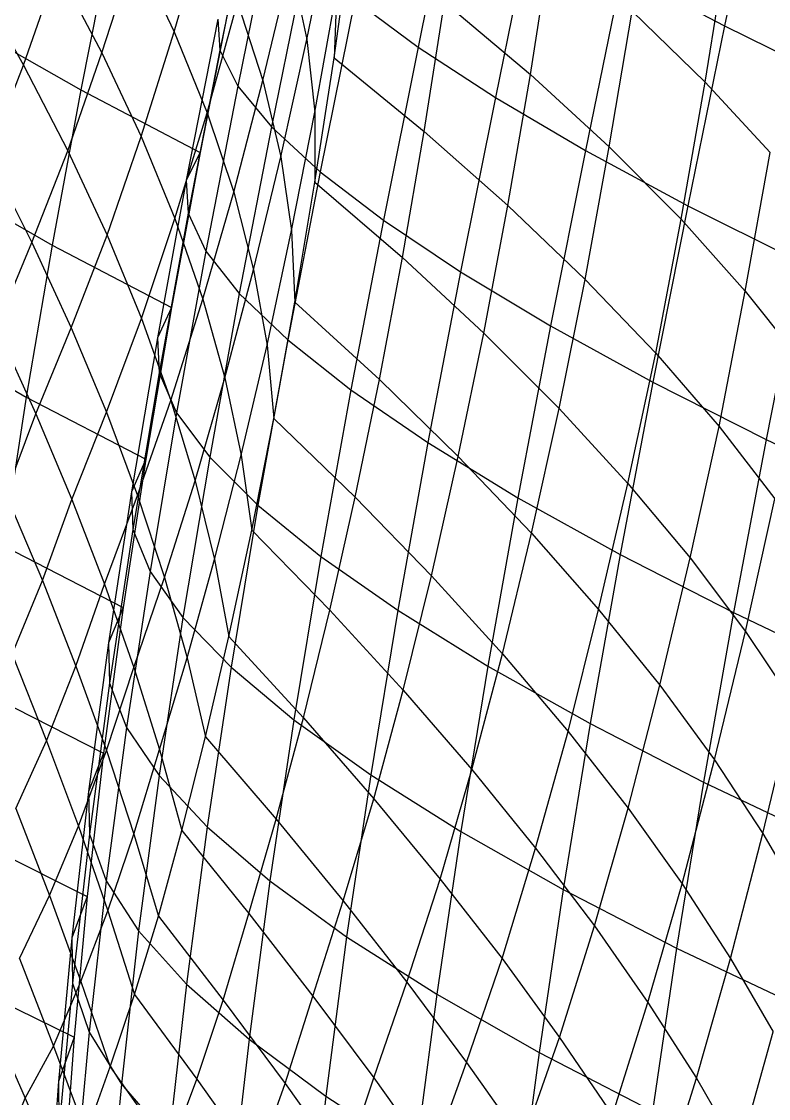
# Model space of a CAD drawing. Extents: x -429 to 429, y -1 to 209.
# Drawn here: x -412.47 to -404.63, y 108.43 to 119.74 of the extents above; entities that cross this region are included whole.
import ezdxf

# ---------------------------------------------------------------- set-up
doc = ezdxf.new("R2010")
doc.units = 0

msp = doc.modelspace()

# ---------------------------------------------------------------- linework, layer by layer
at = {"layer": 'default', "color": 5, "linetype": 'CONTINUOUS'}
for p, q in [((-404.688, 121.603, 181.742), (-405.088, 119.691, 181.628)), ((-407.924, 121.317, 185.339), (-408.306, 119.468, 185.242)), ((-410.029, 121.189, 191.402), (-410.386, 119.437, 191.323)), ((-409.838, 120.828, 189.782), (-410.197, 119.059, 189.701)), ((-407.112, 120.802, 183.99), (-407.494, 118.939, 183.891)), ((-411.518, 120.686, 195.36), (-411.847, 119.019, 195.301)), ((-409.484, 120.417, 188.204), (-409.845, 118.631, 188.12)), ((-406.162, 120.258, 182.749), (-406.546, 118.382, 182.647)), ((-406.162, 120.258, 182.749), (-405.088, 119.691, 181.628)), ((-410.268, 120.034, 194.62), (-410.595, 118.363, 194.559)), ((-410.268, 120.034, 194.62), (-410.595, 118.363, 194.559)), ((-408.971, 119.963, 186.685), (-409.334, 118.161, 186.599)), ((-408.971, 119.963, 186.685), (-408.306, 119.468, 185.242)), ((-410.409, 119.763, 192.969), (-410.74, 118.071, 192.904)), ((-410.409, 119.763, 192.969), (-410.386, 119.437, 191.323)), ((-413.003, 119.678, 196.182), (-411.847, 119.019, 195.301)), ((-405.088, 119.691, 181.628), (-405.472, 117.803, 181.524)), ((-405.088, 119.691, 181.628), (-403.9, 119.107, 180.641)), ((-410.386, 119.437, 191.323), (-410.719, 117.724, 191.255)), ((-410.386, 119.437, 191.323), (-410.197, 119.059, 189.701)), ((-408.306, 119.468, 185.242), (-408.67, 117.652, 185.153)), ((-408.306, 119.468, 185.242), (-407.494, 118.939, 183.891)), ((-411.847, 119.019, 195.301), (-412.148, 117.389, 195.254)), ((-411.847, 119.019, 195.301), (-410.595, 118.363, 194.559)), ((-410.197, 119.059, 189.701), (-410.533, 117.326, 189.63)), ((-410.197, 119.059, 189.701), (-409.845, 118.631, 188.12)), ((-407.494, 118.939, 183.891), (-407.86, 117.11, 183.8)), ((-407.494, 118.939, 183.891), (-406.546, 118.382, 182.647)), ((-409.845, 118.631, 188.12), (-410.183, 116.881, 188.047)), ((-409.845, 118.631, 188.12), (-409.334, 118.161, 186.599)), ((-410.595, 118.363, 194.559), (-410.895, 116.734, 194.51)), ((-410.595, 118.363, 194.559), (-410.895, 116.734, 194.51)), ((-410.595, 118.363, 194.559), (-410.74, 118.071, 192.904)), ((-406.546, 118.382, 182.647), (-406.913, 116.541, 182.553)), ((-406.546, 118.382, 182.647), (-405.472, 117.803, 181.524)), ((-410.74, 118.071, 192.904), (-411.043, 116.418, 192.851)), ((-410.74, 118.071, 192.904), (-410.719, 117.724, 191.255)), ((-409.334, 118.161, 186.599), (-409.674, 116.394, 186.523)), ((-409.334, 118.161, 186.599), (-408.67, 117.652, 185.153)), ((-413.306, 118.051, 196.137), (-412.148, 117.389, 195.254)), ((-410.719, 117.724, 191.255), (-411.025, 116.048, 191.2)), ((-410.719, 117.724, 191.255), (-410.533, 117.326, 189.63)), ((-405.472, 117.803, 181.524), (-405.839, 115.952, 181.428)), ((-405.472, 117.803, 181.524), (-404.284, 117.209, 180.534)), ((-408.67, 117.652, 185.153), (-409.012, 115.87, 185.076)), ((-408.67, 117.652, 185.153), (-407.86, 117.11, 183.8)), ((-412.148, 117.389, 195.254), (-412.42, 115.795, 195.221)), ((-412.148, 117.389, 195.254), (-410.895, 116.734, 194.51)), ((-410.533, 117.326, 189.63), (-410.841, 115.628, 189.572)), ((-410.533, 117.326, 189.63), (-410.183, 116.881, 188.047)), ((-404.284, 117.209, 180.534), (-404.651, 115.349, 180.436)), ((-407.86, 117.11, 183.8), (-408.203, 115.316, 183.72)), ((-407.86, 117.11, 183.8), (-406.913, 116.541, 182.553)), ((-410.183, 116.881, 188.047), (-410.494, 115.164, 187.987)), ((-410.183, 116.881, 188.047), (-409.674, 116.394, 186.523)), ((-410.895, 116.734, 194.51), (-411.165, 115.143, 194.475)), ((-410.895, 116.734, 194.51), (-411.165, 115.143, 194.475)), ((-410.895, 116.734, 194.51), (-411.043, 116.418, 192.851)), ((-406.913, 116.541, 182.553), (-407.256, 114.737, 182.472)), ((-406.913, 116.541, 182.553), (-405.839, 115.952, 181.428)), ((-413.579, 116.457, 196.106), (-412.42, 115.795, 195.221)), ((-411.043, 116.418, 192.851), (-411.316, 114.799, 192.814)), ((-411.043, 116.418, 192.851), (-411.025, 116.048, 191.2)), ((-409.674, 116.394, 186.523), (-409.987, 114.66, 186.461)), ((-409.674, 116.394, 186.523), (-409.012, 115.87, 185.076)), ((-411.025, 116.048, 191.2), (-411.301, 114.404, 191.159)), ((-411.025, 116.048, 191.2), (-410.841, 115.628, 189.572)), ((-405.839, 115.952, 181.428), (-406.182, 114.14, 181.345)), ((-405.839, 115.952, 181.428), (-404.651, 115.349, 180.436)), ((-412.42, 115.795, 195.221), (-412.661, 114.231, 195.203)), ((-412.42, 115.795, 195.221), (-411.165, 115.143, 194.475)), ((-409.012, 115.87, 185.076), (-409.326, 114.122, 185.012)), ((-409.012, 115.87, 185.076), (-408.203, 115.316, 183.72)), ((-410.841, 115.628, 189.572), (-411.12, 113.962, 189.53)), ((-410.841, 115.628, 189.572), (-410.494, 115.164, 187.987)), ((-404.651, 115.349, 180.436), (-404.993, 113.531, 180.35)), ((-404.651, 115.349, 180.436), (-403.361, 114.739, 179.588)), ((-408.203, 115.316, 183.72), (-408.518, 113.556, 183.655)), ((-408.203, 115.316, 183.72), (-407.256, 114.737, 182.472)), ((-411.165, 115.143, 194.475), (-411.402, 113.584, 194.455)), ((-411.165, 115.143, 194.475), (-411.402, 113.584, 194.455)), ((-411.165, 115.143, 194.475), (-411.316, 114.799, 192.814)), ((-410.494, 115.164, 187.987), (-410.775, 113.478, 187.943)), ((-410.494, 115.164, 187.987), (-409.987, 114.66, 186.461)), ((-411.316, 114.799, 192.814), (-411.557, 113.212, 192.792)), ((-411.316, 114.799, 192.814), (-411.301, 114.404, 191.159)), ((-407.256, 114.737, 182.472), (-407.572, 112.968, 182.405)), ((-407.256, 114.737, 182.472), (-406.182, 114.14, 181.345)), ((-409.987, 114.66, 186.461), (-410.27, 112.957, 186.415)), ((-409.987, 114.66, 186.461), (-409.326, 114.122, 185.012)), ((-411.301, 114.404, 191.159), (-411.545, 112.79, 191.135)), ((-411.301, 114.404, 191.159), (-411.12, 113.962, 189.53)), ((-412.661, 114.231, 195.203), (-411.402, 113.584, 194.455)), ((-409.326, 114.122, 185.012), (-409.61, 112.405, 184.965)), ((-409.326, 114.122, 185.012), (-408.518, 113.556, 183.655)), ((-406.182, 114.14, 181.345), (-406.498, 112.365, 181.276)), ((-406.182, 114.14, 181.345), (-404.993, 113.531, 180.35)), ((-411.12, 113.962, 189.53), (-411.367, 112.325, 189.504)), ((-411.12, 113.962, 189.53), (-410.775, 113.478, 187.943)), ((-411.402, 113.584, 194.455), (-411.608, 112.054, 194.452)), ((-411.402, 113.584, 194.455), (-411.608, 112.054, 194.452)), ((-411.402, 113.584, 194.455), (-411.557, 113.212, 192.792)), ((-408.518, 113.556, 183.655), (-408.803, 111.828, 183.606)), ((-408.518, 113.556, 183.655), (-407.572, 112.968, 182.405)), ((-410.775, 113.478, 187.943), (-411.024, 111.82, 187.915)), ((-410.775, 113.478, 187.943), (-410.27, 112.957, 186.415)), ((-404.993, 113.531, 180.35), (-405.308, 111.752, 180.28)), ((-404.993, 113.531, 180.35), (-403.702, 112.917, 179.5)), ((-411.557, 113.212, 192.792), (-411.766, 111.652, 192.786)), ((-411.557, 113.212, 192.792), (-411.545, 112.79, 191.135)), ((-407.572, 112.968, 182.405), (-407.857, 111.232, 182.355)), ((-407.572, 112.968, 182.405), (-406.498, 112.365, 181.276)), ((-410.27, 112.957, 186.415), (-410.521, 111.282, 186.387)), ((-410.27, 112.957, 186.415), (-409.61, 112.405, 184.965)), ((-411.545, 112.79, 191.135), (-411.756, 111.203, 191.128)), ((-411.545, 112.79, 191.135), (-411.367, 112.325, 189.504)), ((-412.869, 112.694, 195.202), (-411.608, 112.054, 194.452)), ((-409.61, 112.405, 184.965), (-409.863, 110.716, 184.935)), ((-409.61, 112.405, 184.965), (-408.803, 111.828, 183.606)), ((-411.367, 112.325, 189.504), (-411.581, 110.713, 189.496)), ((-411.367, 112.325, 189.504), (-411.024, 111.82, 187.915)), ((-406.498, 112.365, 181.276), (-406.783, 110.623, 181.224)), ((-406.498, 112.365, 181.276), (-405.308, 111.752, 180.28)), ((-411.608, 112.054, 194.452), (-411.78, 110.551, 194.466)), ((-411.608, 112.054, 194.452), (-411.78, 110.551, 194.466)), ((-411.608, 112.054, 194.452), (-411.766, 111.652, 192.786)), ((-411.024, 111.82, 187.915), (-411.24, 110.188, 187.906)), ((-411.024, 111.82, 187.915), (-410.521, 111.282, 186.387)), ((-408.803, 111.828, 183.606), (-409.056, 110.128, 183.575)), ((-408.803, 111.828, 183.606), (-407.857, 111.232, 182.355)), ((-405.308, 111.752, 180.28), (-405.592, 110.009, 180.227)), ((-405.308, 111.752, 180.28), (-404.015, 111.137, 179.428)), ((-411.766, 111.652, 192.786), (-411.94, 110.117, 192.799)), ((-411.766, 111.652, 192.786), (-411.756, 111.203, 191.128)), ((-410.521, 111.282, 186.387), (-410.738, 109.631, 186.377)), ((-410.521, 111.282, 186.387), (-409.863, 110.716, 184.935)), ((-413.045, 111.182, 195.215), (-411.78, 110.551, 194.466)), ((-411.756, 111.203, 191.128), (-411.934, 109.64, 191.139)), ((-411.756, 111.203, 191.128), (-411.581, 110.713, 189.496)), ((-407.857, 111.232, 182.355), (-408.11, 109.524, 182.323)), ((-407.857, 111.232, 182.355), (-406.783, 110.623, 181.224)), ((-411.581, 110.713, 189.496), (-411.76, 109.125, 189.506)), ((-411.581, 110.713, 189.496), (-411.24, 110.188, 187.906)), ((-409.863, 110.716, 184.935), (-410.081, 109.051, 184.924)), ((-409.863, 110.716, 184.935), (-409.056, 110.128, 183.575)), ((-406.783, 110.623, 181.224), (-407.035, 108.912, 181.191)), ((-406.783, 110.623, 181.224), (-405.592, 110.009, 180.227)), ((-411.78, 110.551, 194.466), (-411.94, 110.117, 192.799)), ((-411.78, 110.551, 194.466), (-411.918, 109.074, 194.497)), ((-411.78, 110.551, 194.466), (-411.918, 109.074, 194.497)), ((-411.24, 110.188, 187.906), (-411.421, 108.578, 187.916)), ((-411.24, 110.188, 187.906), (-410.738, 109.631, 186.377)), ((-411.94, 110.117, 192.799), (-412.081, 108.607, 192.829)), ((-411.94, 110.117, 192.799), (-411.934, 109.64, 191.139)), ((-409.056, 110.128, 183.575), (-409.275, 108.453, 183.564)), ((-409.056, 110.128, 183.575), (-408.11, 109.524, 182.323)), ((-405.592, 110.009, 180.227), (-405.843, 108.297, 180.192)), ((-405.592, 110.009, 180.227), (-404.297, 109.395, 179.373)), ((-413.185, 109.694, 195.248), (-411.918, 109.074, 194.497)), ((-411.934, 109.64, 191.139), (-412.077, 108.1, 191.169)), ((-411.934, 109.64, 191.139), (-411.76, 109.125, 189.506)), ((-410.738, 109.631, 186.377), (-410.921, 108.004, 186.386)), ((-410.738, 109.631, 186.377), (-410.081, 109.051, 184.924)), ((-408.11, 109.524, 182.323), (-408.329, 107.843, 182.31)), ((-408.11, 109.524, 182.323), (-407.035, 108.912, 181.191)), ((-411.76, 109.125, 189.506), (-411.905, 107.559, 189.535)), ((-411.76, 109.125, 189.506), (-411.421, 108.578, 187.916)), ((-411.918, 109.074, 194.497), (-412.081, 108.607, 192.829)), ((-411.918, 109.074, 194.497), (-412.022, 107.619, 194.546)), ((-411.918, 109.074, 194.497), (-412.022, 107.619, 194.546)), ((-410.081, 109.051, 184.924), (-410.265, 107.409, 184.933)), ((-410.081, 109.051, 184.924), (-409.275, 108.453, 183.564)), ((-407.035, 108.912, 181.191), (-407.253, 107.228, 181.178)), ((-407.035, 108.912, 181.191), (-405.843, 108.297, 180.192)), ((-412.081, 108.607, 192.829), (-412.187, 107.118, 192.878)), ((-412.081, 108.607, 192.829), (-412.077, 108.1, 191.169)), ((-411.421, 108.578, 187.916), (-411.567, 106.989, 187.945)), ((-411.421, 108.578, 187.916), (-410.921, 108.004, 186.386)), ((-409.275, 108.453, 183.564), (-409.459, 106.801, 183.572)), ((-409.275, 108.453, 183.564), (-408.329, 107.843, 182.31))]:
    msp.add_line(p, q, dxfattribs=at)
at = {"layer": 'default', "color": 3, "linetype": 'CONTINUOUS'}
for p, q in [((-410.866, 119.629, 236.618), (-410.54, 120.776, 236.653)), ((-409.474, 119.548, 233.321), (-409.217, 120.817, 233.317)), ((-409.188, 119.355, 230.986), (-408.998, 120.693, 230.964)), ((-409.188, 119.355, 230.986), (-408.998, 120.693, 230.964)), ((-407.126, 119.181, 229.231), (-406.904, 120.589, 229.23)), ((-405.291, 119.102, 227.288), (-405.054, 120.572, 227.289)), ((-411.625, 119.409, 237.633), (-411.278, 120.494, 237.682)), ((-411.278, 120.494, 237.682), (-410.866, 119.629, 236.618)), ((-409.936, 119.118, 234.447), (-409.643, 120.333, 234.46)), ((-409.643, 120.333, 234.46), (-409.474, 119.548, 233.321)), ((-412.448, 119.28, 238.611), (-412.096, 120.298, 238.67)), ((-412.096, 120.298, 238.67), (-411.625, 119.409, 237.633)), ((-412.963, 120.19, 239.626), (-412.448, 119.28, 238.611)), ((-409.389, 118.787, 232.166), (-409.158, 120.071, 232.156)), ((-409.158, 120.071, 232.156), (-409.188, 119.355, 230.986)), ((-410.52, 118.779, 235.532), (-410.201, 119.938, 235.561)), ((-410.201, 119.938, 235.561), (-409.936, 119.118, 234.447)), ((-408.242, 118.582, 230.133), (-408.028, 119.94, 230.127)), ((-408.028, 119.94, 230.127), (-407.126, 119.181, 229.231)), ((-406.297, 118.421, 228.28), (-406.057, 119.845, 228.286)), ((-406.057, 119.845, 228.286), (-405.291, 119.102, 227.288)), ((-411.212, 118.532, 236.572), (-410.866, 119.629, 236.618)), ((-410.866, 119.629, 236.618), (-410.52, 118.779, 235.532)), ((-409.748, 118.318, 233.315), (-409.474, 119.548, 233.321)), ((-409.474, 119.548, 233.321), (-409.389, 118.787, 232.166)), ((-411.984, 118.381, 237.574), (-411.625, 119.409, 237.633)), ((-411.625, 119.409, 237.633), (-411.212, 118.532, 236.572)), ((-409.388, 118.052, 231.002), (-409.188, 119.355, 230.986)), ((-409.388, 118.052, 231.002), (-409.188, 119.355, 230.986)), ((-409.188, 119.355, 230.986), (-408.242, 118.582, 230.133)), ((-412.82, 118.329, 238.54), (-412.448, 119.28, 238.611)), ((-412.448, 119.28, 238.611), (-411.984, 118.381, 237.574)), ((-410.242, 117.946, 234.425), (-409.936, 119.118, 234.447)), ((-409.936, 119.118, 234.447), (-409.748, 118.318, 233.315)), ((-407.361, 117.806, 229.225), (-407.126, 119.181, 229.231)), ((-407.126, 119.181, 229.231), (-406.297, 118.421, 228.28)), ((-405.543, 117.662, 227.277), (-405.291, 119.102, 227.288)), ((-405.291, 119.102, 227.288), (-404.607, 118.361, 226.239)), ((-410.859, 117.67, 235.492), (-410.52, 118.779, 235.532)), ((-410.52, 118.779, 235.532), (-410.242, 117.946, 234.425)), ((-409.635, 117.542, 232.168), (-409.389, 118.787, 232.166)), ((-409.389, 118.787, 232.166), (-409.388, 118.052, 231.002)), ((-411.571, 117.493, 236.517), (-411.212, 118.532, 236.572)), ((-411.212, 118.532, 236.572), (-410.859, 117.67, 235.492)), ((-408.47, 117.26, 230.129), (-408.242, 118.582, 230.133)), ((-408.242, 118.582, 230.133), (-407.361, 117.806, 229.225)), ((-406.549, 117.029, 228.265), (-406.297, 118.421, 228.28)), ((-406.297, 118.421, 228.28), (-405.543, 117.662, 227.277)), ((-412.82, 118.329, 238.54), (-412.363, 117.419, 237.503)), ((-412.363, 117.419, 237.503), (-411.984, 118.381, 237.574)), ((-411.984, 118.381, 237.574), (-411.571, 117.493, 236.517)), ((-410.033, 117.132, 233.3), (-409.748, 118.318, 233.315)), ((-409.748, 118.318, 233.315), (-409.635, 117.542, 232.168)), ((-404.869, 116.908, 226.228), (-404.607, 118.361, 226.239)), ((-410.566, 116.824, 234.392), (-410.242, 117.946, 234.425)), ((-410.242, 117.946, 234.425), (-410.033, 117.132, 233.3)), ((-409.598, 116.79, 231.01), (-409.388, 118.052, 231.002)), ((-409.598, 116.79, 231.01), (-409.388, 118.052, 231.002)), ((-409.388, 118.052, 231.002), (-408.47, 117.26, 230.129)), ((-407.615, 116.467, 229.206), (-407.361, 117.806, 229.225)), ((-407.361, 117.806, 229.225), (-406.549, 117.029, 228.265)), ((-411.21, 116.619, 235.442), (-410.859, 117.67, 235.492)), ((-410.859, 117.67, 235.492), (-410.566, 116.824, 234.392)), ((-405.81, 116.256, 227.258), (-405.543, 117.662, 227.277)), ((-405.543, 117.662, 227.277), (-404.869, 116.908, 226.228)), ((-411.95, 116.521, 236.449), (-411.571, 117.493, 236.517)), ((-411.571, 117.493, 236.517), (-411.21, 116.619, 235.442)), ((-409.892, 116.339, 232.161), (-409.635, 117.542, 232.168)), ((-409.635, 117.542, 232.168), (-409.598, 116.79, 231.01)), ((-412.733, 116.525, 237.431), (-412.363, 117.419, 237.503)), ((-412.363, 117.419, 237.503), (-411.95, 116.521, 236.449)), ((-408.712, 115.979, 230.117), (-408.47, 117.26, 230.129)), ((-408.47, 117.26, 230.129), (-407.615, 116.467, 229.206)), ((-410.334, 115.995, 233.276), (-410.033, 117.132, 233.3)), ((-410.033, 117.132, 233.3), (-409.892, 116.339, 232.161)), ((-406.825, 115.676, 228.237), (-406.549, 117.029, 228.265)), ((-406.549, 117.029, 228.265), (-405.81, 116.256, 227.258)), ((-410.901, 115.759, 234.35), (-410.566, 116.824, 234.392)), ((-410.566, 116.824, 234.392), (-410.334, 115.995, 233.276)), ((-405.145, 115.487, 226.207), (-404.869, 116.908, 226.228)), ((-404.869, 116.908, 226.228), (-404.276, 116.16, 225.135)), ((-409.821, 115.569, 231.01), (-409.598, 116.79, 231.01)), ((-409.821, 115.569, 231.01), (-409.598, 116.79, 231.01)), ((-409.598, 116.79, 231.01), (-408.712, 115.979, 230.117)), ((-411.579, 115.635, 235.38), (-411.21, 116.619, 235.442)), ((-411.21, 116.619, 235.442), (-410.901, 115.759, 234.35)), ((-412.733, 116.525, 237.431), (-412.319, 115.617, 236.379)), ((-412.319, 115.617, 236.379), (-411.95, 116.521, 236.449)), ((-411.95, 116.521, 236.449), (-411.579, 115.635, 235.38)), ((-407.883, 115.17, 229.179), (-407.615, 116.467, 229.206)), ((-407.615, 116.467, 229.206), (-406.825, 115.676, 228.237)), ((-410.163, 115.186, 232.145), (-409.892, 116.339, 232.161)), ((-409.892, 116.339, 232.161), (-409.821, 115.569, 231.01)), ((-406.102, 114.888, 227.225), (-405.81, 116.256, 227.258)), ((-405.81, 116.256, 227.258), (-405.145, 115.487, 226.207)), ((-410.645, 114.915, 233.242), (-410.334, 115.995, 233.276)), ((-410.334, 115.995, 233.276), (-410.163, 115.186, 232.145)), ((-408.966, 114.742, 230.097), (-408.712, 115.979, 230.117)), ((-408.712, 115.979, 230.117), (-407.883, 115.17, 229.179)), ((-411.253, 114.761, 234.296), (-410.901, 115.759, 234.35)), ((-410.901, 115.759, 234.35), (-410.645, 114.915, 233.242)), ((-412.634, 114.776, 236.324), (-412.319, 115.617, 236.379)), ((-412.319, 115.617, 236.379), (-411.94, 114.718, 235.315)), ((-411.94, 114.718, 235.315), (-411.579, 115.635, 235.38)), ((-411.579, 115.635, 235.38), (-411.253, 114.761, 234.296)), ((-410.053, 114.397, 231.003), (-409.821, 115.569, 231.01)), ((-410.053, 114.397, 231.003), (-409.821, 115.569, 231.01)), ((-409.821, 115.569, 231.01), (-408.966, 114.742, 230.097)), ((-407.115, 114.364, 228.2), (-406.825, 115.676, 228.237)), ((-406.825, 115.676, 228.237), (-406.102, 114.888, 227.225)), ((-405.449, 114.107, 226.172), (-405.145, 115.487, 226.207)), ((-405.145, 115.487, 226.207), (-404.557, 114.727, 225.116)), ((-410.442, 114.089, 232.121), (-410.163, 115.186, 232.145)), ((-410.163, 115.186, 232.145), (-410.053, 114.397, 231.003)), ((-408.164, 113.917, 229.145), (-407.883, 115.17, 229.179)), ((-407.883, 115.17, 229.179), (-407.115, 114.364, 228.2)), ((-410.97, 113.901, 233.198), (-410.645, 114.915, 233.242)), ((-410.645, 114.915, 233.242), (-410.442, 114.089, 232.121)), ((-406.409, 113.563, 227.181), (-406.102, 114.888, 227.225)), ((-406.102, 114.888, 227.225), (-405.449, 114.107, 226.172)), ((-412.634, 114.776, 236.324), (-412.251, 113.868, 235.261)), ((-412.251, 113.868, 235.261), (-411.94, 114.718, 235.315)), ((-411.94, 114.718, 235.315), (-411.597, 113.831, 234.238)), ((-411.597, 113.831, 234.238), (-411.253, 114.761, 234.296)), ((-411.253, 114.761, 234.296), (-410.97, 113.901, 233.198)), ((-409.233, 113.555, 230.068), (-408.966, 114.742, 230.097)), ((-408.966, 114.742, 230.097), (-408.164, 113.917, 229.145)), ((-404.867, 113.334, 225.082), (-404.557, 114.727, 225.116)), ((-410.293, 113.281, 230.988), (-410.053, 114.397, 231.003)), ((-410.293, 113.281, 230.988), (-410.053, 114.397, 231.003)), ((-410.053, 114.397, 231.003), (-409.233, 113.555, 230.068)), ((-407.419, 113.097, 228.155), (-407.115, 114.364, 228.2)), ((-407.115, 114.364, 228.2), (-406.409, 113.563, 227.181)), ((-405.768, 112.769, 226.126), (-405.449, 114.107, 226.172)), ((-405.449, 114.107, 226.172), (-404.867, 113.334, 225.082)), ((-410.732, 113.056, 232.088), (-410.442, 114.089, 232.121)), ((-410.442, 114.089, 232.121), (-410.293, 113.281, 230.988)), ((-411.29, 112.956, 233.149), (-410.97, 113.901, 233.198)), ((-410.97, 113.901, 233.198), (-410.732, 113.056, 232.088)), ((-408.462, 112.717, 229.099), (-408.164, 113.917, 229.145)), ((-408.164, 113.917, 229.145), (-407.419, 113.097, 228.155)), ((-412.568, 113.095, 235.199), (-412.251, 113.868, 235.261)), ((-412.251, 113.868, 235.261), (-411.899, 112.969, 234.188)), ((-411.899, 112.969, 234.188), (-411.597, 113.831, 234.238)), ((-411.597, 113.831, 234.238), (-411.29, 112.956, 233.149)), ((-409.51, 112.426, 230.031), (-409.233, 113.555, 230.068)), ((-409.233, 113.555, 230.068), (-408.462, 112.717, 229.099)), ((-406.73, 112.284, 227.13), (-406.409, 113.563, 227.181)), ((-406.409, 113.563, 227.181), (-405.768, 112.769, 226.126)), ((-405.192, 111.985, 225.037), (-404.867, 113.334, 225.082)), ((-404.867, 113.334, 225.082), (-404.359, 112.573, 223.958)), ((-410.539, 112.226, 230.967), (-410.293, 113.281, 230.988)), ((-410.539, 112.226, 230.967), (-410.293, 113.281, 230.988)), ((-410.293, 113.281, 230.988), (-409.51, 112.426, 230.031)), ((-412.568, 113.095, 235.199), (-412.207, 112.186, 234.129)), ((-407.74, 111.884, 228.098), (-407.419, 113.097, 228.155)), ((-407.419, 113.097, 228.155), (-406.73, 112.284, 227.13)), ((-412.207, 112.186, 234.129), (-411.899, 112.969, 234.188)), ((-411.899, 112.969, 234.188), (-411.579, 112.082, 233.104)), ((-411.02, 112.093, 232.049), (-410.732, 113.056, 232.088)), ((-410.732, 113.056, 232.088), (-410.539, 112.226, 230.967)), ((-411.579, 112.082, 233.104), (-411.29, 112.956, 233.149)), ((-411.29, 112.956, 233.149), (-411.02, 112.093, 232.049)), ((-406.1, 111.478, 226.072), (-405.768, 112.769, 226.126)), ((-405.768, 112.769, 226.126), (-405.192, 111.985, 225.037)), ((-408.77, 111.576, 229.045), (-408.462, 112.717, 229.099)), ((-408.462, 112.717, 229.099), (-407.74, 111.884, 228.098)), ((-404.684, 111.212, 223.917), (-404.359, 112.573, 223.958)), ((-409.797, 111.362, 229.986), (-409.51, 112.426, 230.031)), ((-409.51, 112.426, 230.031), (-408.77, 111.576, 229.045)), ((-412.529, 111.473, 234.06), (-412.207, 112.186, 234.129)), ((-412.207, 112.186, 234.129), (-411.872, 111.287, 233.05)), ((-410.786, 111.243, 230.94), (-410.539, 112.226, 230.967)), ((-410.786, 111.243, 230.94), (-410.539, 112.226, 230.967)), ((-410.539, 112.226, 230.967), (-409.797, 111.362, 229.986)), ((-407.071, 111.059, 227.065), (-406.73, 112.284, 227.13)), ((-406.73, 112.284, 227.13), (-406.1, 111.478, 226.072)), ((-411.872, 111.287, 233.05), (-411.579, 112.082, 233.104)), ((-411.579, 112.082, 233.104), (-411.29, 111.206, 232.01)), ((-411.29, 111.206, 232.01), (-411.02, 112.093, 232.049)), ((-411.02, 112.093, 232.049), (-410.786, 111.243, 230.94)), ((-405.531, 110.682, 224.983), (-405.192, 111.985, 225.037)), ((-405.192, 111.985, 225.037), (-404.684, 111.212, 223.917)), ((-408.074, 110.733, 228.031), (-407.74, 111.884, 228.098)), ((-407.74, 111.884, 228.098), (-407.071, 111.059, 227.065)), ((-409.092, 110.503, 228.981), (-408.77, 111.576, 229.045)), ((-408.77, 111.576, 229.045), (-408.074, 110.733, 228.031)), ((-412.529, 111.473, 234.06), (-412.177, 110.561, 232.987)), ((-406.454, 110.243, 226.004), (-406.1, 111.478, 226.072)), ((-406.1, 111.478, 226.072), (-405.531, 110.682, 224.983)), ((-412.177, 110.561, 232.987), (-411.872, 111.287, 233.05)), ((-411.872, 111.287, 233.05), (-411.564, 110.399, 231.962)), ((-410.083, 110.371, 229.936), (-409.797, 111.362, 229.986)), ((-409.797, 111.362, 229.986), (-409.092, 110.503, 228.981)), ((-411.564, 110.399, 231.962), (-411.29, 111.206, 232.01)), ((-411.29, 111.206, 232.01), (-411.033, 110.342, 230.907)), ((-411.033, 110.342, 230.907), (-410.786, 111.243, 230.94)), ((-411.033, 110.342, 230.907), (-410.786, 111.243, 230.94)), ((-410.786, 111.243, 230.94), (-410.083, 110.371, 229.936)), ((-405.023, 109.898, 223.866), (-404.684, 111.212, 223.917)), ((-404.684, 111.212, 223.917), (-404.245, 110.453, 222.77)), ((-407.424, 109.898, 226.991), (-407.071, 111.059, 227.065)), ((-407.071, 111.059, 227.065), (-406.454, 110.243, 226.004)), ((-408.425, 109.652, 227.953), (-408.074, 110.733, 228.031)), ((-408.074, 110.733, 228.031), (-407.424, 109.898, 226.991)), ((-405.891, 109.436, 224.915), (-405.531, 110.682, 224.983)), ((-405.531, 110.682, 224.983), (-405.023, 109.898, 223.866)), ((-412.492, 109.9, 232.915), (-412.177, 110.561, 232.987)), ((-412.177, 110.561, 232.987), (-411.847, 109.658, 231.906)), ((-409.411, 109.505, 228.914), (-409.092, 110.503, 228.981)), ((-409.092, 110.503, 228.981), (-408.425, 109.652, 227.953)), ((-411.847, 109.658, 231.906), (-411.564, 110.399, 231.962)), ((-411.564, 110.399, 231.962), (-411.282, 109.521, 230.866)), ((-410.354, 109.46, 229.889), (-410.083, 110.371, 229.936)), ((-410.083, 110.371, 229.936), (-409.411, 109.505, 228.914)), ((-411.282, 109.521, 230.866), (-411.033, 110.342, 230.907)), ((-411.282, 109.521, 230.866), (-411.033, 110.342, 230.907)), ((-411.033, 110.342, 230.907), (-410.354, 109.46, 229.889)), ((-406.82, 109.071, 225.926), (-406.454, 110.243, 226.004)), ((-406.454, 110.243, 226.004), (-405.891, 109.436, 224.915)), ((-412.492, 109.9, 232.915), (-412.135, 108.979, 231.844)), ((-407.796, 108.808, 226.904), (-407.424, 109.898, 226.991)), ((-407.424, 109.898, 226.991), (-406.82, 109.071, 225.926)), ((-405.382, 108.641, 223.802), (-405.023, 109.898, 223.866)), ((-405.023, 109.898, 223.866), (-404.577, 109.128, 222.724)), ((-412.135, 108.979, 231.844), (-411.847, 109.658, 231.906)), ((-411.847, 109.658, 231.906), (-411.538, 108.763, 230.819)), ((-408.77, 108.646, 227.873), (-408.425, 109.652, 227.953)), ((-408.425, 109.652, 227.953), (-407.796, 108.808, 226.904)), ((-411.538, 108.763, 230.819), (-411.282, 109.521, 230.866)), ((-411.538, 108.763, 230.819), (-411.282, 109.521, 230.866)), ((-411.282, 109.521, 230.866), (-410.629, 108.632, 229.835)), ((-409.702, 108.586, 228.856), (-409.411, 109.505, 228.914)), ((-409.411, 109.505, 228.914), (-408.77, 108.646, 227.873)), ((-412.851, 109.386, 232.816), (-412.432, 108.431, 231.769)), ((-410.629, 108.632, 229.835), (-410.354, 109.46, 229.889)), ((-410.354, 109.46, 229.889), (-409.702, 108.586, 228.856)), ((-406.264, 108.255, 224.837), (-405.891, 109.436, 224.915)), ((-405.891, 109.436, 224.915), (-405.382, 108.641, 223.802)), ((-404.929, 107.859, 222.665), (-404.577, 109.128, 222.724)), ((-407.207, 107.973, 225.834), (-406.82, 109.071, 225.926)), ((-406.82, 109.071, 225.926), (-406.264, 108.255, 224.837)), ((-412.432, 108.431, 231.769), (-412.135, 108.979, 231.844)), ((-412.135, 108.979, 231.844), (-411.791, 108.063, 230.768)), ((-408.162, 107.794, 226.815), (-407.796, 108.808, 226.904)), ((-407.796, 108.808, 226.904), (-407.207, 107.973, 225.834)), ((-411.791, 108.063, 230.768), (-411.538, 108.763, 230.819)), ((-411.791, 108.063, 230.768), (-411.538, 108.763, 230.819)), ((-411.538, 108.763, 230.819), (-410.913, 107.87, 229.772)), ((-410.913, 107.87, 229.772), (-410.629, 108.632, 229.835)), ((-410.629, 108.632, 229.835), (-409.998, 107.749, 228.79)), ((-409.998, 107.749, 228.79), (-409.702, 108.586, 228.856)), ((-409.702, 108.586, 228.856), (-409.078, 107.718, 227.807)), ((-409.078, 107.718, 227.807), (-408.77, 108.646, 227.873)), ((-408.77, 108.646, 227.873), (-408.162, 107.794, 226.815)), ((-405.755, 107.449, 223.726), (-405.382, 108.641, 223.802)), ((-405.382, 108.641, 223.802), (-404.929, 107.859, 222.665)), ((-412.432, 108.431, 231.769), (-412.013, 107.477, 230.722))]:
    msp.add_line(p, q, dxfattribs=at)
at = {"layer": 'default', "color": 1, "linetype": 'CONTINUOUS'}
for p, q in [((-412.851, 109.386, 232.816), (-412.432, 108.431, 231.769)), ((-412.432, 108.431, 231.769), (-412.135, 108.979, 231.844)), ((-412.681, 107.823, 231.715), (-412.432, 108.431, 231.769)), ((-412.432, 108.431, 231.769), (-412.013, 107.477, 230.722))]:
    msp.add_line(p, q, dxfattribs=at)

doc.saveas('drawing.dxf')
